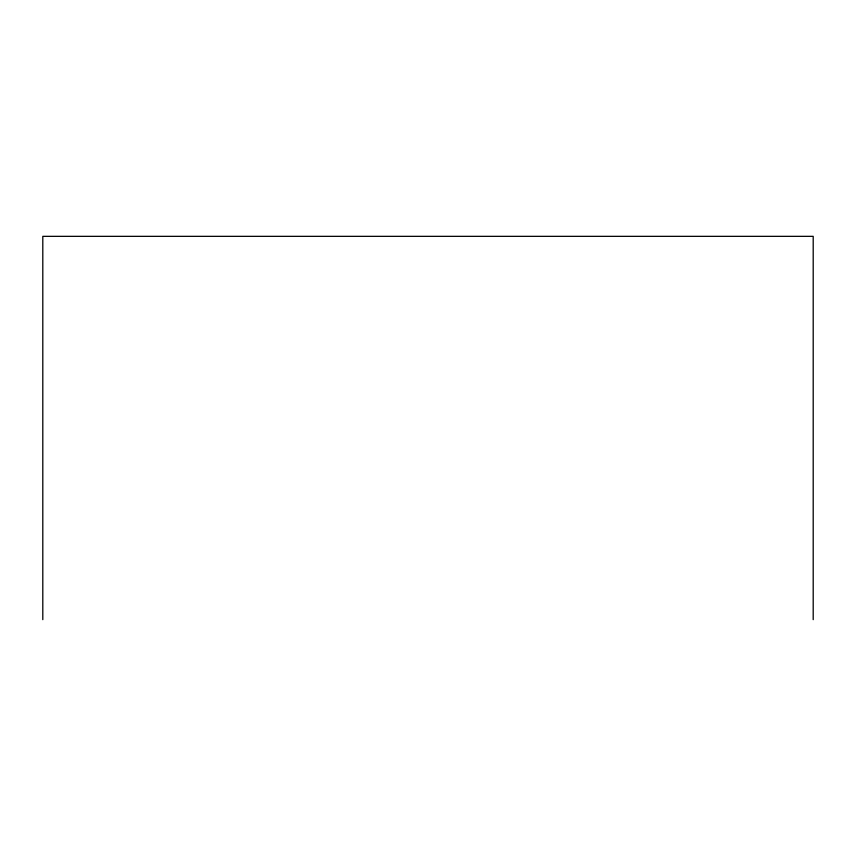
<?xml version="1.0" encoding="UTF-8"?>
<svg xmlns="http://www.w3.org/2000/svg" width="856" height="856" viewBox="0 0 856 856"><rect width="100%" height="100%" fill="white"/><g stroke="black" fill="none" stroke-linecap="round" stroke-linejoin="round"><path stroke-width="1.28" d="M813.2 619.658L813.2 236.342L42.8 236.342L42.8 619.658"/></g></svg>
